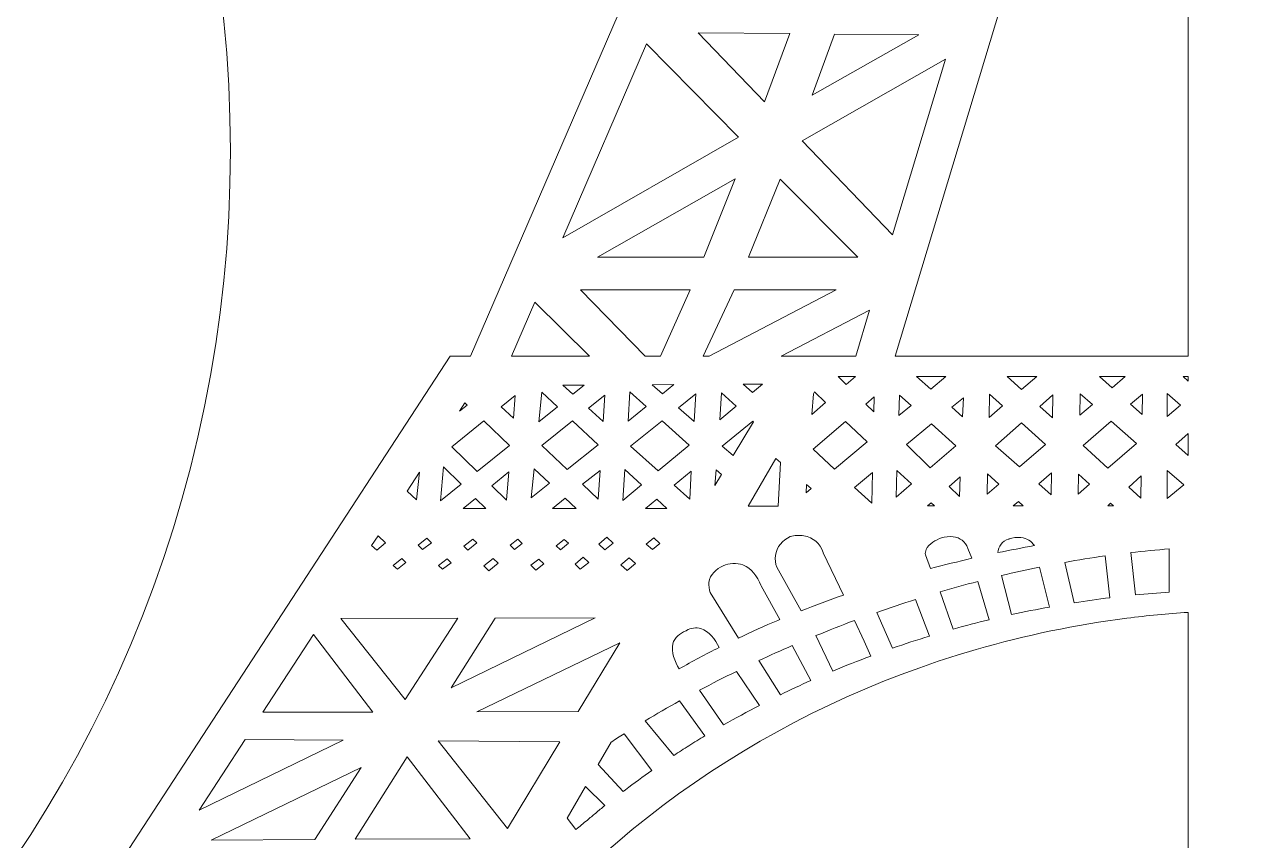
# Model space of a CAD drawing. Header units: millimetres. Extents: x -970 to 970, y -600 to 600.
# Drawn here: x 368.9 to 578.4, y -463.8 to -323.1 of the extents above; entities that cross this region are included whole.
import ezdxf

# ---------------------------------------------------------------- set-up
doc = ezdxf.new("R2010")
doc.units = ezdxf.units.MM
doc.header["$MEASUREMENT"] = 0
doc.layers.add('Camada 1', color=7, linetype='Continuous')

msp = doc.modelspace()

# ---------------------------------------------------------------- linework, layer by layer
at = {"layer": 'Camada 1', "color": 230, "lineweight": 9}
msp.add_open_spline([(-32.9113, -344.8749), (-32.9113, -465.6457), (64.9923, -563.5501), (185.7621, -563.5509), (185.7621, -563.5509), (306.5329, -563.5518), (404.4373, -465.6474), (404.4382, -344.8766), (404.4382, -344.8766), (404.4382, -224.1059), (306.5338, -126.2016), (185.763, -126.2016), (185.763, -126.2016), (64.9931, -126.2016), (-32.9113, -224.1051), (-32.9113, -344.8749)], degree=3, knots=[0, 0, 0, 0, 0.2, 0.2, 0.2, 0.2, 0.4, 0.4, 0.4, 0.4, 0.6, 0.6, 0.6, 0.6, 1, 1, 1, 1], dxfattribs=at)
at = {"layer": 'Camada 1', "color": 230, "lineweight": 20}
for points, knots in [([(516.1891, -212.3307), (516.1891, -212.3307), (505.761, -241.686), (505.761, -241.686), (505.761, -241.686), (505.761, -241.686), (445.8391, -380.3067), (445.8391, -380.3067), (445.8391, -380.3067), (445.8391, -380.3067), (442.335, -380.3067), (442.335, -380.3067), (442.335, -380.3067), (442.335, -380.3067), (352.7651, -517.5432), (352.7651, -517.5432), (352.7651, -517.5432), (352.7651, -517.5432), (352.7651, -535.2789), (352.7651, -535.2789), (352.7651, -535.2789), (352.7651, -535.2789), (355.9432, -535.2789), (355.9432, -535.2789), (355.9432, -535.2789), (355.9432, -535.2789), (355.9432, -543.5607), (355.9432, -543.5607), (355.9432, -543.5607), (355.9432, -543.5607), (352.7651, -543.5607), (352.7651, -543.5607), (352.7651, -543.5607), (352.7651, -543.5607), (352.7651, -550.4198), (352.7651, -550.4198), (352.7651, -550.4198), (352.7651, -550.4198), (372.9432, -550.4198), (372.9432, -550.4198), (372.9432, -550.4198), (372.9432, -550.4198), (372.9432, -547.2448), (372.9432, -547.2448), (372.9432, -547.2448), (372.9432, -547.2448), (412.9432, -547.2448), (412.9432, -547.2448), (412.9432, -547.2448), (412.9432, -547.2448), (412.9432, -550.4198), (412.9432, -550.4198), (412.9432, -550.4198), (412.9432, -550.4198), (745.0832, -550.4198), (745.0832, -550.4198), (745.0832, -550.4198), (745.0832, -550.4198), (745.0832, -547.2448), (745.0832, -547.2448), (745.0832, -547.2448), (745.0832, -547.2448), (785.0832, -547.2448), (785.0832, -547.2448), (785.0832, -547.2448), (785.0832, -547.2448), (785.0832, -550.4198), (785.0832, -550.4198), (785.0832, -550.4198), (785.0832, -550.4198), (805.2582, -550.4198), (805.2582, -550.4198), (805.2582, -550.4198), (805.2582, -550.4198), (805.2582, -543.5607), (805.2582, -543.5607), (805.2582, -543.5607), (805.2582, -543.5607), (802.0832, -543.5607), (802.0832, -543.5607), (802.0832, -543.5607), (802.0832, -543.5607), (802.0832, -535.2789), (802.0832, -535.2789), (802.0832, -535.2789), (802.0832, -535.2789), (805.2582, -535.2789), (805.2582, -535.2789), (805.2582, -535.2789), (805.2582, -535.2789), (805.2582, -517.5432), (805.2582, -517.5432), (805.2582, -517.5432), (805.2582, -517.5432), (715.6883, -380.3067), (715.6883, -380.3067), (715.6883, -380.3067), (715.6883, -380.3067), (712.1842, -380.3067), (712.1842, -380.3067), (712.1842, -380.3067), (712.1842, -380.3067), (652.2623, -241.686), (652.2623, -241.686), (652.2623, -241.686), (652.2623, -241.686), (642.0795, -212.3307), (642.0795, -212.3307), (642.0795, -212.3307), (642.0795, -177.452), (613.5, -149.1773), (579.1343, -149.1773), (579.1343, -149.1773), (544.7686, -149.1773), (517.6499, -175.8131), (516.0537, -209.2706), (516.0537, -209.2706), (516.0053, -210.2846), (516.1891, -211.3048), (516.1891, -212.3307)], [0, 0, 0, 0, 0.03225806, 0.03225806, 0.03225806, 0.03225806, 0.06451613, 0.06451613, 0.06451613, 0.06451613, 0.09677419, 0.09677419, 0.09677419, 0.09677419, 0.12903226, 0.12903226, 0.12903226, 0.12903226, 0.16129032, 0.16129032, 0.16129032, 0.16129032, 0.19354839, 0.19354839, 0.19354839, 0.19354839, 0.22580645, 0.22580645, 0.22580645, 0.22580645, 0.25806452, 0.25806452, 0.25806452, 0.25806452, 0.29032258, 0.29032258, 0.29032258, 0.29032258, 0.32258065, 0.32258065, 0.32258065, 0.32258065, 0.35483871, 0.35483871, 0.35483871, 0.35483871, 0.38709677, 0.38709677, 0.38709677, 0.38709677, 0.41935484, 0.41935484, 0.41935484, 0.41935484, 0.4516129, 0.4516129, 0.4516129, 0.4516129, 0.48387097, 0.48387097, 0.48387097, 0.48387097, 0.51612903, 0.51612903, 0.51612903, 0.51612903, 0.5483871, 0.5483871, 0.5483871, 0.5483871, 0.58064516, 0.58064516, 0.58064516, 0.58064516, 0.61290323, 0.61290323, 0.61290323, 0.61290323, 0.64516129, 0.64516129, 0.64516129, 0.64516129, 0.67741935, 0.67741935, 0.67741935, 0.67741935, 0.70967742, 0.70967742, 0.70967742, 0.70967742, 0.74193548, 0.74193548, 0.74193548, 0.74193548, 0.77419355, 0.77419355, 0.77419355, 0.77419355, 0.80645161, 0.80645161, 0.80645161, 0.80645161, 0.83870968, 0.83870968, 0.83870968, 0.83870968, 0.87096774, 0.87096774, 0.87096774, 0.87096774, 0.90322581, 0.90322581, 0.90322581, 0.90322581, 0.93548387, 0.93548387, 0.93548387, 0.93548387, 1, 1, 1, 1]), ([(549.1433, -280.8601), (549.1433, -280.8601), (569.6415, -280.8601), (569.6415, -280.8601), (569.6415, -280.8601), (569.6415, -280.8601), (569.6415, -380.3067), (569.6415, -380.3067), (569.6415, -380.3067), (569.6415, -380.3067), (519.0843, -380.3067), (519.0843, -380.3067), (519.0843, -380.3067), (519.0843, -380.3067), (549.1433, -280.8601), (549.1433, -280.8601)], [0, 0, 0, 0, 0.2, 0.2, 0.2, 0.2, 0.4, 0.4, 0.4, 0.4, 0.6, 0.6, 0.6, 0.6, 1, 1, 1, 1]), ([(485.1234, -324.5193), (485.1234, -324.5193), (500.9256, -324.6755), (500.9256, -324.6755), (500.9256, -324.6755), (500.9256, -324.6755), (496.5741, -336.4178), (496.5741, -336.4178), (496.5741, -336.4178), (496.5741, -336.4178), (485.1234, -324.5193), (485.1234, -324.5193)], [0, 0, 0, 0, 0.25, 0.25, 0.25, 0.25, 0.5, 0.5, 0.5, 0.5, 1, 1, 1, 1]), ([(476.1963, -326.4312), (476.1963, -326.4312), (492.0875, -342.5196), (492.0875, -342.5196), (492.0875, -342.5196), (492.0875, -342.5196), (461.7553, -359.8551), (461.7553, -359.8551), (461.7553, -359.8551), (461.7553, -359.8551), (476.1963, -326.4312), (476.1963, -326.4312)], [0, 0, 0, 0, 0.25, 0.25, 0.25, 0.25, 0.5, 0.5, 0.5, 0.5, 1, 1, 1, 1]), ([(508.6293, -324.7526), (508.6293, -324.7526), (523.1634, -324.8946), (523.1634, -324.8946), (523.1634, -324.8946), (523.1634, -324.8946), (504.7998, -335.3068), (504.7998, -335.3068), (504.7998, -335.3068), (504.7998, -335.3068), (508.6293, -324.7526), (508.6293, -324.7526)], [0, 0, 0, 0, 0.25, 0.25, 0.25, 0.25, 0.5, 0.5, 0.5, 0.5, 1, 1, 1, 1]), ([(503.049, -343.139), (503.049, -343.139), (527.7821, -329.0659), (527.7821, -329.0659), (527.7821, -329.0659), (527.7821, -329.0659), (518.6229, -359.3679), (518.6229, -359.3679), (518.6229, -359.3679), (518.6229, -359.3679), (503.049, -343.139), (503.049, -343.139)], [0, 0, 0, 0, 0.25, 0.25, 0.25, 0.25, 0.5, 0.5, 0.5, 0.5, 1, 1, 1, 1]), ([(491.4981, -349.7157), (491.4981, -349.7157), (486.0975, -363.2382), (486.0975, -363.2382), (486.0975, -363.2382), (486.0975, -363.2382), (467.732, -363.2382), (467.732, -363.2382), (467.732, -363.2382), (467.732, -363.2382), (491.4981, -349.7157), (491.4981, -349.7157)], [0, 0, 0, 0, 0.25, 0.25, 0.25, 0.25, 0.5, 0.5, 0.5, 0.5, 1, 1, 1, 1]), ([(499.2866, -349.7737), (499.2866, -349.7737), (512.6487, -363.2382), (512.6487, -363.2382), (512.6487, -363.2382), (512.6487, -363.2382), (493.7819, -363.2382), (493.7819, -363.2382), (493.7819, -363.2382), (493.7819, -363.2382), (499.2866, -349.7737), (499.2866, -349.7737)], [0, 0, 0, 0, 0.25, 0.25, 0.25, 0.25, 0.5, 0.5, 0.5, 0.5, 1, 1, 1, 1]), ([(464.8528, -368.8423), (464.8528, -368.8423), (483.7576, -368.8423), (483.7576, -368.8423), (483.7576, -368.8423), (483.7576, -368.8423), (478.6401, -380.3067), (478.6401, -380.3067), (478.6401, -380.3067), (478.6401, -380.3067), (475.9647, -380.3067), (475.9647, -380.3067), (475.9647, -380.3067), (475.9647, -380.3067), (464.8528, -368.8423), (464.8528, -368.8423)], [0, 0, 0, 0, 0.2, 0.2, 0.2, 0.2, 0.4, 0.4, 0.4, 0.4, 0.6, 0.6, 0.6, 0.6, 1, 1, 1, 1]), ([(491.3445, -368.8423), (491.3445, -368.8423), (508.9426, -368.8423), (508.9426, -368.8423), (508.9426, -368.8423), (508.9426, -368.8423), (487.0051, -380.3067), (487.0051, -380.3067), (487.0051, -380.3067), (487.0051, -380.3067), (485.9594, -380.3067), (485.9594, -380.3067), (485.9594, -380.3067), (485.9594, -380.3067), (491.3445, -368.8423), (491.3445, -368.8423)], [0, 0, 0, 0, 0.2, 0.2, 0.2, 0.2, 0.4, 0.4, 0.4, 0.4, 0.6, 0.6, 0.6, 0.6, 1, 1, 1, 1]), ([(456.9479, -370.9818), (456.9479, -370.9818), (466.4058, -380.3067), (466.4058, -380.3067), (466.4058, -380.3067), (466.4058, -380.3067), (452.919, -380.3067), (452.919, -380.3067), (452.919, -380.3067), (452.919, -380.3067), (456.9479, -370.9818), (456.9479, -370.9818)], [0, 0, 0, 0, 0.25, 0.25, 0.25, 0.25, 0.5, 0.5, 0.5, 0.5, 1, 1, 1, 1]), ([(514.6964, -372.3584), (514.6964, -372.3584), (512.2939, -380.3067), (512.2939, -380.3067), (512.2939, -380.3067), (512.2939, -380.3067), (499.4291, -380.3067), (499.4291, -380.3067), (499.4291, -380.3067), (499.4291, -380.3067), (514.6964, -372.3584), (514.6964, -372.3584)], [0, 0, 0, 0, 0.25, 0.25, 0.25, 0.25, 0.5, 0.5, 0.5, 0.5, 1, 1, 1, 1]), ([(461.7916, -385.2999), (461.7916, -385.2999), (465.4569, -385.2793), (465.4569, -385.2793), (465.4569, -385.2793), (465.4569, -385.2793), (463.5134, -386.8472), (463.5134, -386.8472), (463.5134, -386.8472), (463.5134, -386.8472), (461.7916, -385.2999), (461.7916, -385.2999)], [0, 0, 0, 0, 0.25, 0.25, 0.25, 0.25, 0.5, 0.5, 0.5, 0.5, 1, 1, 1, 1]), ([(477.1757, -385.2126), (477.1757, -385.2126), (480.9401, -385.192), (480.9401, -385.192), (480.9401, -385.192), (480.9401, -385.192), (478.9517, -386.7696), (478.9517, -386.7696), (478.9517, -386.7696), (478.9517, -386.7696), (477.1757, -385.2126), (477.1757, -385.2126)], [0, 0, 0, 0, 0.25, 0.25, 0.25, 0.25, 0.5, 0.5, 0.5, 0.5, 1, 1, 1, 1]), ([(492.8702, -385.125), (492.8702, -385.125), (496.2004, -385.1066), (496.2004, -385.1066), (496.2004, -385.1066), (496.2004, -385.1066), (494.4963, -386.5263), (494.4963, -386.5263), (494.4963, -386.5263), (494.4963, -386.5263), (492.8702, -385.125), (492.8702, -385.125)], [0, 0, 0, 0, 0.25, 0.25, 0.25, 0.25, 0.5, 0.5, 0.5, 0.5, 1, 1, 1, 1]), ([(509.2478, -383.7978), (509.2478, -383.7978), (512.238, -383.7978), (512.238, -383.7978), (512.238, -383.7978), (512.238, -383.7978), (510.6477, -385.181), (510.6477, -385.181), (510.6477, -385.181), (510.6477, -385.181), (509.2478, -383.7978), (509.2478, -383.7978)], [0, 0, 0, 0, 0.25, 0.25, 0.25, 0.25, 0.5, 0.5, 0.5, 0.5, 1, 1, 1, 1]), ([(522.8126, -383.7978), (522.8126, -383.7978), (527.8563, -383.7978), (527.8563, -383.7978), (527.8563, -383.7978), (527.8563, -383.7978), (525.2633, -385.9474), (525.2633, -385.9474), (525.2633, -385.9474), (525.2633, -385.9474), (522.8126, -383.7978), (522.8126, -383.7978)], [0, 0, 0, 0, 0.25, 0.25, 0.25, 0.25, 0.5, 0.5, 0.5, 0.5, 1, 1, 1, 1]), ([(538.4059, -383.7978), (538.4059, -383.7978), (543.5225, -383.7978), (543.5225, -383.7978), (543.5225, -383.7978), (543.5225, -383.7978), (540.8906, -386.053), (540.8906, -386.053), (540.8906, -386.053), (540.8906, -386.053), (538.4059, -383.7978), (538.4059, -383.7978)], [0, 0, 0, 0, 0.25, 0.25, 0.25, 0.25, 0.5, 0.5, 0.5, 0.5, 1, 1, 1, 1]), ([(554.3525, -383.7978), (554.3525, -383.7978), (558.7783, -383.7978), (558.7783, -383.7978), (558.7783, -383.7978), (558.7783, -383.7978), (556.5185, -385.7221), (556.5185, -385.7221), (556.5185, -385.7221), (556.5185, -385.7221), (554.3525, -383.7978), (554.3525, -383.7978)], [0, 0, 0, 0, 0.25, 0.25, 0.25, 0.25, 0.5, 0.5, 0.5, 0.5, 1, 1, 1, 1]), ([(569.6415, -383.7978), (569.6415, -383.7978), (569.6415, -384.5913), (569.6415, -384.5913), (569.6415, -384.5913), (569.6415, -384.5913), (568.777, -383.7978), (568.777, -383.7978), (568.777, -383.7978), (568.777, -383.7978), (569.6415, -383.7978), (569.6415, -383.7978)], [0, 0, 0, 0, 0.25, 0.25, 0.25, 0.25, 0.5, 0.5, 0.5, 0.5, 1, 1, 1, 1]), ([(453.5857, -387.0417), (453.5857, -387.0417), (453.2551, -390.9812), (453.2551, -390.9812), (453.2551, -390.9812), (453.2551, -390.9812), (451.1693, -388.9929), (451.1693, -388.9929), (451.1693, -388.9929), (451.1693, -388.9929), (453.5857, -387.0417), (453.5857, -387.0417)], [0, 0, 0, 0, 0.25, 0.25, 0.25, 0.25, 0.5, 0.5, 0.5, 0.5, 1, 1, 1, 1]), ([(458.1539, -386.4986), (458.1539, -386.4986), (460.8419, -388.9982), (460.8419, -388.9982), (460.8419, -388.9982), (460.8419, -388.9982), (457.6437, -391.5759), (457.6437, -391.5759), (457.6437, -391.5759), (457.6437, -391.5759), (458.1539, -386.4986), (458.1539, -386.4986)], [0, 0, 0, 0, 0.25, 0.25, 0.25, 0.25, 0.5, 0.5, 0.5, 0.5, 1, 1, 1, 1]), ([(469.0389, -386.9838), (469.0389, -386.9838), (468.7484, -391.5459), (468.7484, -391.5459), (468.7484, -391.5459), (468.7484, -391.5459), (466.1984, -389.2554), (466.1984, -389.2554), (466.1984, -389.2554), (466.1984, -389.2554), (469.0389, -386.9838), (469.0389, -386.9838)], [0, 0, 0, 0, 0.25, 0.25, 0.25, 0.25, 0.5, 0.5, 0.5, 0.5, 1, 1, 1, 1]), ([(473.3607, -386.4378), (473.3607, -386.4378), (476.1721, -388.9729), (476.1721, -388.9729), (476.1721, -388.9729), (476.1721, -388.9729), (473.0246, -391.469), (473.0246, -391.469), (473.0246, -391.469), (473.0246, -391.469), (473.3607, -386.4378), (473.3607, -386.4378)], [0, 0, 0, 0, 0.25, 0.25, 0.25, 0.25, 0.5, 0.5, 0.5, 0.5, 1, 1, 1, 1]), ([(484.7217, -386.7629), (484.7217, -386.7629), (484.4416, -391.5717), (484.4416, -391.5717), (484.4416, -391.5717), (484.4416, -391.5717), (481.7027, -389.1742), (481.7027, -389.1742), (481.7027, -389.1742), (481.7027, -389.1742), (484.7217, -386.7629), (484.7217, -386.7629)], [0, 0, 0, 0, 0.25, 0.25, 0.25, 0.25, 0.5, 0.5, 0.5, 0.5, 1, 1, 1, 1]), ([(489.1721, -386.612), (489.1721, -386.612), (491.6715, -388.8797), (491.6715, -388.8797), (491.6715, -388.8797), (491.6715, -388.8797), (488.8389, -391.2388), (488.8389, -391.2388), (488.8389, -391.2388), (488.8389, -391.2388), (489.1721, -386.612), (489.1721, -386.612)], [0, 0, 0, 0, 0.25, 0.25, 0.25, 0.25, 0.5, 0.5, 0.5, 0.5, 1, 1, 1, 1]), ([(505.1837, -386.4475), (505.1837, -386.4475), (507.0981, -388.2637), (507.0981, -388.2637), (507.0981, -388.2637), (507.0981, -388.2637), (504.7341, -390.3198), (504.7341, -390.3198), (504.7341, -390.3198), (504.7341, -390.3198), (504.9998, -386.7651), (504.9998, -386.7651), (504.9998, -386.7651), (504.9998, -386.7651), (505.1837, -386.4475), (505.1837, -386.4475)], [0, 0, 0, 0, 0.2, 0.2, 0.2, 0.2, 0.4, 0.4, 0.4, 0.4, 0.6, 0.6, 0.6, 0.6, 1, 1, 1, 1]), ([(515.4815, -387.3176), (515.4815, -387.3176), (515.4232, -389.8966), (515.4232, -389.8966), (515.4232, -389.8966), (515.4232, -389.8966), (514.0505, -388.5398), (514.0505, -388.5398), (514.0505, -388.5398), (514.0505, -388.5398), (515.4815, -387.3176), (515.4815, -387.3176)], [0, 0, 0, 0, 0.25, 0.25, 0.25, 0.25, 0.5, 0.5, 0.5, 0.5, 1, 1, 1, 1]), ([(519.8561, -387.0176), (519.8561, -387.0176), (521.8393, -388.7901), (521.8393, -388.7901), (521.8393, -388.7901), (521.8393, -388.7901), (519.7371, -390.5326), (519.7371, -390.5326), (519.7371, -390.5326), (519.7371, -390.5326), (519.8561, -387.0176), (519.8561, -387.0176)], [0, 0, 0, 0, 0.25, 0.25, 0.25, 0.25, 0.5, 0.5, 0.5, 0.5, 1, 1, 1, 1]), ([(530.8662, -387.4454), (530.8662, -387.4454), (530.7367, -390.7482), (530.7367, -390.7482), (530.7367, -390.7482), (530.7367, -390.7482), (528.857, -389.0978), (528.857, -389.0978), (528.857, -389.0978), (528.857, -389.0978), (530.8662, -387.4454), (530.8662, -387.4454)], [0, 0, 0, 0, 0.25, 0.25, 0.25, 0.25, 0.5, 0.5, 0.5, 0.5, 1, 1, 1, 1]), ([(535.3944, -386.8288), (535.3944, -386.8288), (537.6264, -388.8434), (537.6264, -388.8434), (537.6264, -388.8434), (537.6264, -388.8434), (535.2935, -390.8425), (535.2935, -390.8425), (535.2935, -390.8425), (535.2935, -390.8425), (535.3944, -386.8288), (535.3944, -386.8288)], [0, 0, 0, 0, 0.25, 0.25, 0.25, 0.25, 0.5, 0.5, 0.5, 0.5, 1, 1, 1, 1]), ([(546.2977, -386.9597), (546.2977, -386.9597), (546.2364, -390.903), (546.2364, -390.903), (546.2364, -390.903), (546.2364, -390.903), (544.0664, -388.932), (544.0664, -388.932), (544.0664, -388.932), (544.0664, -388.932), (546.2977, -386.9597), (546.2977, -386.9597)], [0, 0, 0, 0, 0.25, 0.25, 0.25, 0.25, 0.5, 0.5, 0.5, 0.5, 1, 1, 1, 1]), ([(551.017, -386.7548), (551.017, -386.7548), (553.1278, -388.6139), (553.1278, -388.6139), (553.1278, -388.6139), (553.1278, -388.6139), (550.9377, -390.4805), (550.9377, -390.4805), (550.9377, -390.4805), (550.9377, -390.4805), (551.017, -386.7548), (551.017, -386.7548)], [0, 0, 0, 0, 0.25, 0.25, 0.25, 0.25, 0.5, 0.5, 0.5, 0.5, 1, 1, 1, 1]), ([(561.7623, -386.8048), (561.7623, -386.8048), (561.7089, -390.3361), (561.7089, -390.3361), (561.7089, -390.3361), (561.7089, -390.3361), (559.7235, -388.5712), (559.7235, -388.5712), (559.7235, -388.5712), (559.7235, -388.5712), (561.7623, -386.8048), (561.7623, -386.8048)], [0, 0, 0, 0, 0.25, 0.25, 0.25, 0.25, 0.5, 0.5, 0.5, 0.5, 1, 1, 1, 1]), ([(566.0489, -386.7184), (566.0489, -386.7184), (568.3179, -388.7099), (568.3179, -388.7099), (568.3179, -388.7099), (568.3179, -388.7099), (566.0489, -390.688), (566.0489, -390.688), (566.0489, -390.688), (566.0489, -390.688), (566.0489, -386.7184), (566.0489, -386.7184)], [0, 0, 0, 0, 0.25, 0.25, 0.25, 0.25, 0.5, 0.5, 0.5, 0.5, 1, 1, 1, 1]), ([(444.8522, -388.3426), (444.8522, -388.3426), (445.2561, -388.7247), (445.2561, -388.7247), (445.2561, -388.7247), (445.2561, -388.7247), (443.9295, -389.7562), (443.9295, -389.7562), (443.9295, -389.7562), (443.9295, -389.7562), (444.8522, -388.3426), (444.8522, -388.3426)], [0, 0, 0, 0, 0.25, 0.25, 0.25, 0.25, 0.5, 0.5, 0.5, 0.5, 1, 1, 1, 1]), ([(448.1281, -391.4466), (448.1281, -391.4466), (452.5794, -395.6584), (452.5794, -395.6584), (452.5794, -395.6584), (452.5794, -395.6584), (446.9915, -400.1607), (446.9915, -400.1607), (446.9915, -400.1607), (446.9915, -400.1607), (442.6245, -395.8883), (442.6245, -395.8883), (442.6245, -395.8883), (442.6245, -395.8883), (448.1281, -391.4466), (448.1281, -391.4466)], [0, 0, 0, 0, 0.2, 0.2, 0.2, 0.2, 0.4, 0.4, 0.4, 0.4, 0.6, 0.6, 0.6, 0.6, 1, 1, 1, 1]), ([(463.4701, -391.4405), (463.4701, -391.4405), (467.8865, -395.5467), (467.8865, -395.5467), (467.8865, -395.5467), (467.8865, -395.5467), (462.5108, -399.8104), (462.5108, -399.8104), (462.5108, -399.8104), (462.5108, -399.8104), (458.1778, -395.678), (458.1778, -395.678), (458.1778, -395.678), (458.1778, -395.678), (463.4701, -391.4405), (463.4701, -391.4405)], [0, 0, 0, 0, 0.2, 0.2, 0.2, 0.2, 0.4, 0.4, 0.4, 0.4, 0.6, 0.6, 0.6, 0.6, 1, 1, 1, 1]), ([(478.8878, -391.4289), (478.8878, -391.4289), (483.5568, -395.6433), (483.5568, -395.6433), (483.5568, -395.6433), (483.5568, -395.6433), (478.2408, -400.0709), (478.2408, -400.0709), (478.2408, -400.0709), (478.2408, -400.0709), (473.4534, -395.772), (473.4534, -395.772), (473.4534, -395.772), (473.4534, -395.772), (478.8878, -391.4289), (478.8878, -391.4289)], [0, 0, 0, 0, 0.2, 0.2, 0.2, 0.2, 0.4, 0.4, 0.4, 0.4, 0.6, 0.6, 0.6, 0.6, 1, 1, 1, 1]), ([(494.5565, -391.4976), (494.5565, -391.4976), (494.6807, -391.6098), (494.6807, -391.6098), (494.6807, -391.6098), (494.6807, -391.6098), (491.1556, -397.4349), (491.1556, -397.4349), (491.1556, -397.4349), (491.1556, -397.4349), (489.2719, -395.7913), (489.2719, -395.7913), (489.2719, -395.7913), (489.2719, -395.7913), (494.5565, -391.4976), (494.5565, -391.4976)], [0, 0, 0, 0, 0.2, 0.2, 0.2, 0.2, 0.4, 0.4, 0.4, 0.4, 0.6, 0.6, 0.6, 0.6, 1, 1, 1, 1]), ([(504.9404, -396.3259), (504.9404, -396.3259), (510.5449, -391.5358), (510.5449, -391.5358), (510.5449, -391.5358), (510.5449, -391.5358), (514.2672, -395.0717), (514.2672, -395.0717), (514.2672, -395.0717), (514.2672, -395.0717), (508.6454, -399.7371), (508.6454, -399.7371), (508.6454, -399.7371), (508.6454, -399.7371), (504.9404, -396.3259), (504.9404, -396.3259)], [0, 0, 0, 0, 0.2, 0.2, 0.2, 0.2, 0.4, 0.4, 0.4, 0.4, 0.6, 0.6, 0.6, 0.6, 1, 1, 1, 1]), ([(551.5051, -395.6859), (551.5051, -395.6859), (556.3731, -391.4724), (556.3731, -391.4724), (556.3731, -391.4724), (556.3731, -391.4724), (560.7369, -395.3132), (560.7369, -395.3132), (560.7369, -395.3132), (560.7369, -395.3132), (555.8158, -399.5983), (555.8158, -399.5983), (555.8158, -399.5983), (555.8158, -399.5983), (551.5051, -395.6859), (551.5051, -395.6859)], [0, 0, 0, 0, 0.2, 0.2, 0.2, 0.2, 0.4, 0.4, 0.4, 0.4, 0.6, 0.6, 0.6, 0.6, 1, 1, 1, 1]), ([(525.3849, -391.9569), (525.3849, -391.9569), (529.5964, -395.7232), (529.5964, -395.7232), (529.5964, -395.7232), (529.5964, -395.7232), (525.1607, -399.5207), (525.1607, -399.5207), (525.1607, -399.5207), (525.1607, -399.5207), (521.0849, -395.4944), (521.0849, -395.4944), (521.0849, -395.4944), (521.0849, -395.4944), (525.3849, -391.9569), (525.3849, -391.9569)], [0, 0, 0, 0, 0.2, 0.2, 0.2, 0.2, 0.4, 0.4, 0.4, 0.4, 0.6, 0.6, 0.6, 0.6, 1, 1, 1, 1]), ([(540.8686, -391.7674), (540.8686, -391.7674), (545.0273, -395.5185), (545.0273, -395.5185), (545.0273, -395.5185), (545.0273, -395.5185), (540.5351, -399.3464), (540.5351, -399.3464), (540.5351, -399.3464), (540.5351, -399.3464), (536.4028, -395.7199), (536.4028, -395.7199), (536.4028, -395.7199), (536.4028, -395.7199), (540.8686, -391.7674), (540.8686, -391.7674)], [0, 0, 0, 0, 0.2, 0.2, 0.2, 0.2, 0.4, 0.4, 0.4, 0.4, 0.6, 0.6, 0.6, 0.6, 1, 1, 1, 1]), ([(569.6415, -393.6313), (569.6415, -393.6313), (569.6415, -397.3865), (569.6415, -397.3865), (569.6415, -397.3865), (569.6415, -397.3865), (567.5399, -395.5185), (567.5399, -395.5185), (567.5399, -395.5185), (567.5399, -395.5185), (569.6415, -393.6313), (569.6415, -393.6313)], [0, 0, 0, 0, 0.25, 0.25, 0.25, 0.25, 0.5, 0.5, 0.5, 0.5, 1, 1, 1, 1]), ([(499.3007, -398.6058), (499.3007, -398.6058), (498.8999, -406.1424), (498.8999, -406.1424), (498.8999, -406.1424), (498.8999, -406.1424), (493.7494, -406.1457), (493.7494, -406.1457), (493.7494, -406.1457), (493.7494, -406.1457), (498.512, -397.941), (498.512, -397.941), (498.512, -397.941), (498.512, -397.941), (499.3007, -398.6058), (499.3007, -398.6058)], [0, 0, 0, 0, 0.2, 0.2, 0.2, 0.2, 0.4, 0.4, 0.4, 0.4, 0.6, 0.6, 0.6, 0.6, 1, 1, 1, 1]), ([(441.1994, -399.3718), (441.1994, -399.3718), (444.2472, -402.3729), (444.2472, -402.3729), (444.2472, -402.3729), (444.2472, -402.3729), (440.7035, -405.2269), (440.7035, -405.2269), (440.7035, -405.2269), (440.7035, -405.2269), (441.1994, -399.3718), (441.1994, -399.3718)], [0, 0, 0, 0, 0.25, 0.25, 0.25, 0.25, 0.5, 0.5, 0.5, 0.5, 1, 1, 1, 1]), ([(456.8275, -399.6813), (456.8275, -399.6813), (459.4932, -402.203), (459.4932, -402.203), (459.4932, -402.203), (459.4932, -402.203), (456.323, -404.7176), (456.323, -404.7176), (456.323, -404.7176), (456.323, -404.7176), (456.8275, -399.6813), (456.8275, -399.6813)], [0, 0, 0, 0, 0.25, 0.25, 0.25, 0.25, 0.5, 0.5, 0.5, 0.5, 1, 1, 1, 1]), ([(468.2093, -399.9662), (468.2093, -399.9662), (467.8902, -404.9339), (467.8902, -404.9339), (467.8902, -404.9339), (467.8902, -404.9339), (465.1999, -402.3706), (465.1999, -402.3706), (465.1999, -402.3706), (465.1999, -402.3706), (468.2093, -399.9662), (468.2093, -399.9662)], [0, 0, 0, 0, 0.25, 0.25, 0.25, 0.25, 0.5, 0.5, 0.5, 0.5, 1, 1, 1, 1]), ([(472.4674, -399.8048), (472.4674, -399.8048), (475.349, -402.4811), (475.349, -402.4811), (475.349, -402.4811), (475.349, -402.4811), (472.1085, -405.1786), (472.1085, -405.1786), (472.1085, -405.1786), (472.1085, -405.1786), (472.4674, -399.8048), (472.4674, -399.8048)], [0, 0, 0, 0, 0.25, 0.25, 0.25, 0.25, 0.5, 0.5, 0.5, 0.5, 1, 1, 1, 1]), ([(488.2229, -399.8518), (488.2229, -399.8518), (489.1728, -400.7086), (489.1728, -400.7086), (489.1728, -400.7086), (489.1728, -400.7086), (488.0263, -402.6044), (488.0263, -402.6044), (488.0263, -402.6044), (488.0263, -402.6044), (488.2229, -399.8518), (488.2229, -399.8518)], [0, 0, 0, 0, 0.25, 0.25, 0.25, 0.25, 0.5, 0.5, 0.5, 0.5, 1, 1, 1, 1]), ([(519.42, -399.9662), (519.42, -399.9662), (521.8962, -402.3178), (521.8962, -402.3178), (521.8962, -402.3178), (521.8962, -402.3178), (519.2643, -404.5707), (519.2643, -404.5707), (519.2643, -404.5707), (519.2643, -404.5707), (519.42, -399.9662), (519.42, -399.9662)], [0, 0, 0, 0, 0.25, 0.25, 0.25, 0.25, 0.5, 0.5, 0.5, 0.5, 1, 1, 1, 1]), ([(566.0489, -399.9889), (566.0489, -399.9889), (568.8763, -402.4792), (568.8763, -402.4792), (568.8763, -402.4792), (568.8763, -402.4792), (566.0489, -404.8421), (566.0489, -404.8421), (566.0489, -404.8421), (566.0489, -404.8421), (566.0489, -399.9889), (566.0489, -399.9889)], [0, 0, 0, 0, 0.25, 0.25, 0.25, 0.25, 0.5, 0.5, 0.5, 0.5, 1, 1, 1, 1]), ([(437.0621, -400.2783), (437.0621, -400.2783), (436.562, -405.0749), (436.562, -405.0749), (436.562, -405.0749), (436.562, -405.0749), (434.9134, -403.5704), (434.9134, -403.5704), (434.9134, -403.5704), (434.9134, -403.5704), (437.0621, -400.2783), (437.0621, -400.2783)], [0, 0, 0, 0, 0.25, 0.25, 0.25, 0.25, 0.5, 0.5, 0.5, 0.5, 1, 1, 1, 1]), ([(449.505, -402.6182), (449.505, -402.6182), (452.481, -400.2371), (452.481, -400.2371), (452.481, -400.2371), (452.481, -400.2371), (452.071, -405.1264), (452.071, -405.1264), (452.071, -405.1264), (452.071, -405.1264), (449.505, -402.6182), (449.505, -402.6182)], [0, 0, 0, 0, 0.25, 0.25, 0.25, 0.25, 0.5, 0.5, 0.5, 0.5, 1, 1, 1, 1]), ([(483.9442, -400.1192), (483.9442, -400.1192), (483.6638, -404.9414), (483.6638, -404.9414), (483.6638, -404.9414), (483.6638, -404.9414), (480.9785, -402.5302), (480.9785, -402.5302), (480.9785, -402.5302), (480.9785, -402.5302), (483.9442, -400.1192), (483.9442, -400.1192)], [0, 0, 0, 0, 0.25, 0.25, 0.25, 0.25, 0.5, 0.5, 0.5, 0.5, 1, 1, 1, 1]), ([(515.1841, -400.3514), (515.1841, -400.3514), (515.0621, -405.644), (515.0621, -405.644), (515.0621, -405.644), (515.0621, -405.644), (512.0822, -402.9025), (512.0822, -402.9025), (512.0822, -402.9025), (512.0822, -402.9025), (515.1841, -400.3514), (515.1841, -400.3514)], [0, 0, 0, 0, 0.25, 0.25, 0.25, 0.25, 0.5, 0.5, 0.5, 0.5, 1, 1, 1, 1]), ([(530.3281, -401.1021), (530.3281, -401.1021), (530.1945, -404.4973), (530.1945, -404.4973), (530.1945, -404.4973), (530.1945, -404.4973), (528.4454, -402.7681), (528.4454, -402.7681), (528.4454, -402.7681), (528.4454, -402.7681), (530.3281, -401.1021), (530.3281, -401.1021)], [0, 0, 0, 0, 0.25, 0.25, 0.25, 0.25, 0.5, 0.5, 0.5, 0.5, 1, 1, 1, 1]), ([(535.0472, -400.5893), (535.0472, -400.5893), (537.0127, -402.3448), (537.0127, -402.3448), (537.0127, -402.3448), (537.0127, -402.3448), (534.9587, -404.0984), (534.9587, -404.0984), (534.9587, -404.0984), (534.9587, -404.0984), (535.0472, -400.5893), (535.0472, -400.5893)], [0, 0, 0, 0, 0.25, 0.25, 0.25, 0.25, 0.5, 0.5, 0.5, 0.5, 1, 1, 1, 1]), ([(546.0926, -400.3719), (546.0926, -400.3719), (546.0349, -404.1704), (546.0349, -404.1704), (546.0349, -404.1704), (546.0349, -404.1704), (543.8843, -402.2817), (543.8843, -402.2817), (543.8843, -402.2817), (543.8843, -402.2817), (546.0926, -400.3719), (546.0926, -400.3719)], [0, 0, 0, 0, 0.25, 0.25, 0.25, 0.25, 0.5, 0.5, 0.5, 0.5, 1, 1, 1, 1]), ([(550.721, -400.6513), (550.721, -400.6513), (552.6287, -402.3724), (552.6287, -402.3724), (552.6287, -402.3724), (552.6287, -402.3724), (550.6477, -404.0957), (550.6477, -404.0957), (550.6477, -404.0957), (550.6477, -404.0957), (550.721, -400.6513), (550.721, -400.6513)], [0, 0, 0, 0, 0.25, 0.25, 0.25, 0.25, 0.5, 0.5, 0.5, 0.5, 1, 1, 1, 1]), ([(561.548, -400.9064), (561.548, -400.9064), (561.4889, -404.746), (561.4889, -404.746), (561.4889, -404.746), (561.4889, -404.746), (559.3922, -402.8435), (559.3922, -402.8435), (559.3922, -402.8435), (559.3922, -402.8435), (561.548, -400.9064), (561.548, -400.9064)], [0, 0, 0, 0, 0.25, 0.25, 0.25, 0.25, 0.5, 0.5, 0.5, 0.5, 1, 1, 1, 1]), ([(503.8334, -402.4332), (503.8334, -402.4332), (504.6087, -403.0873), (504.6087, -403.0873), (504.6087, -403.0873), (504.6087, -403.0873), (503.7308, -403.8153), (503.7308, -403.8153), (503.7308, -403.8153), (503.7308, -403.8153), (503.8334, -402.4332), (503.8334, -402.4332)], [0, 0, 0, 0, 0.25, 0.25, 0.25, 0.25, 0.5, 0.5, 0.5, 0.5, 1, 1, 1, 1]), ([(446.7398, -404.8286), (446.7398, -404.8286), (448.4872, -406.5503), (448.4872, -406.5503), (448.4872, -406.5503), (448.4872, -406.5503), (444.5842, -406.5549), (444.5842, -406.5549), (444.5842, -406.5549), (444.5842, -406.5549), (446.7398, -404.8286), (446.7398, -404.8286)], [0, 0, 0, 0, 0.25, 0.25, 0.25, 0.25, 0.5, 0.5, 0.5, 0.5, 1, 1, 1, 1]), ([(462.2021, -404.768), (462.2021, -404.768), (464.0685, -406.5348), (464.0685, -406.5348), (464.0685, -406.5348), (464.0685, -406.5348), (459.9853, -406.5394), (459.9853, -406.5394), (459.9853, -406.5394), (459.9853, -406.5394), (462.2021, -404.768), (462.2021, -404.768)], [0, 0, 0, 0, 0.25, 0.25, 0.25, 0.25, 0.5, 0.5, 0.5, 0.5, 1, 1, 1, 1]), ([(478.0024, -404.9462), (478.0024, -404.9462), (479.6933, -406.5186), (479.6933, -406.5186), (479.6933, -406.5186), (479.6933, -406.5186), (476.0646, -406.5209), (476.0646, -406.5209), (476.0646, -406.5209), (476.0646, -406.5209), (478.0024, -404.9462), (478.0024, -404.9462)], [0, 0, 0, 0, 0.25, 0.25, 0.25, 0.25, 0.5, 0.5, 0.5, 0.5, 1, 1, 1, 1]), ([(525.302, -405.5543), (525.302, -405.5543), (525.8889, -406.1109), (525.8889, -406.1109), (525.8889, -406.1109), (525.8889, -406.1109), (524.6714, -406.113), (524.6714, -406.113), (524.6714, -406.113), (524.6714, -406.113), (525.302, -405.5543), (525.302, -405.5543)], [0, 0, 0, 0, 0.25, 0.25, 0.25, 0.25, 0.5, 0.5, 0.5, 0.5, 1, 1, 1, 1]), ([(540.3594, -405.3375), (540.3594, -405.3375), (541.2059, -406.0936), (541.2059, -406.0936), (541.2059, -406.0936), (541.2059, -406.0936), (539.4838, -406.095), (539.4838, -406.095), (539.4838, -406.095), (539.4838, -406.095), (540.3594, -405.3375), (540.3594, -405.3375)], [0, 0, 0, 0, 0.25, 0.25, 0.25, 0.25, 0.5, 0.5, 0.5, 0.5, 1, 1, 1, 1]), ([(556.2648, -405.6528), (556.2648, -405.6528), (556.7376, -406.079), (556.7376, -406.079), (556.7376, -406.079), (556.7376, -406.079), (555.7893, -406.0797), (555.7893, -406.0797), (555.7893, -406.0797), (555.7893, -406.0797), (556.2648, -405.6528), (556.2648, -405.6528)], [0, 0, 0, 0, 0.25, 0.25, 0.25, 0.25, 0.5, 0.5, 0.5, 0.5, 1, 1, 1, 1]), ([(429.9144, -411.2297), (429.9144, -411.2297), (431.2138, -412.4905), (431.2138, -412.4905), (431.2138, -412.4905), (431.2138, -412.4905), (429.6707, -413.7238), (429.6707, -413.7238), (429.6707, -413.7238), (429.6707, -413.7238), (428.8024, -412.9335), (428.8024, -412.9335), (428.8024, -412.9335), (428.8024, -412.9335), (429.9144, -411.2297), (429.9144, -411.2297)], [0, 0, 0, 0, 0.2, 0.2, 0.2, 0.2, 0.4, 0.4, 0.4, 0.4, 0.6, 0.6, 0.6, 0.6, 1, 1, 1, 1]), ([(436.8153, -412.8753), (436.8153, -412.8753), (438.3254, -411.6522), (438.3254, -411.6522), (438.3254, -411.6522), (438.3254, -411.6522), (439.1125, -412.4468), (439.1125, -412.4468), (439.1125, -412.4468), (439.1125, -412.4468), (437.5834, -413.628), (437.5834, -413.628), (437.5834, -413.628), (437.5834, -413.628), (436.8153, -412.8753), (436.8153, -412.8753)], [0, 0, 0, 0, 0.2, 0.2, 0.2, 0.2, 0.4, 0.4, 0.4, 0.4, 0.6, 0.6, 0.6, 0.6, 1, 1, 1, 1]), ([(446.2626, -411.8139), (446.2626, -411.8139), (446.9659, -412.4831), (446.9659, -412.4831), (446.9659, -412.4831), (446.9659, -412.4831), (445.3746, -413.7058), (445.3746, -413.7058), (445.3746, -413.7058), (445.3746, -413.7058), (444.6781, -413.0296), (444.6781, -413.0296), (444.6781, -413.0296), (444.6781, -413.0296), (446.2626, -411.8139), (446.2626, -411.8139)], [0, 0, 0, 0, 0.2, 0.2, 0.2, 0.2, 0.4, 0.4, 0.4, 0.4, 0.6, 0.6, 0.6, 0.6, 1, 1, 1, 1]), ([(454.03, -411.8427), (454.03, -411.8427), (454.7841, -412.5617), (454.7841, -412.5617), (454.7841, -412.5617), (454.7841, -412.5617), (453.4671, -413.6402), (453.4671, -413.6402), (453.4671, -413.6402), (453.4671, -413.6402), (452.6891, -412.8858), (452.6891, -412.8858), (452.6891, -412.8858), (452.6891, -412.8858), (454.03, -411.8427), (454.03, -411.8427)], [0, 0, 0, 0, 0.2, 0.2, 0.2, 0.2, 0.4, 0.4, 0.4, 0.4, 0.6, 0.6, 0.6, 0.6, 1, 1, 1, 1]), ([(462.0283, -411.8825), (462.0283, -411.8825), (462.7407, -412.5484), (462.7407, -412.5484), (462.7407, -412.5484), (462.7407, -412.5484), (461.3569, -413.6986), (461.3569, -413.6986), (461.3569, -413.6986), (461.3569, -413.6986), (460.6042, -412.9755), (460.6042, -412.9755), (460.6042, -412.9755), (460.6042, -412.9755), (462.0283, -411.8825), (462.0283, -411.8825)], [0, 0, 0, 0, 0.2, 0.2, 0.2, 0.2, 0.4, 0.4, 0.4, 0.4, 0.6, 0.6, 0.6, 0.6, 1, 1, 1, 1]), ([(469.3724, -411.5091), (469.3724, -411.5091), (470.4801, -412.5223), (470.4801, -412.5223), (470.4801, -412.5223), (470.4801, -412.5223), (469.0293, -413.6592), (469.0293, -413.6592), (469.0293, -413.6592), (469.0293, -413.6592), (467.9816, -412.6754), (467.9816, -412.6754), (467.9816, -412.6754), (467.9816, -412.6754), (469.3724, -411.5091), (469.3724, -411.5091)], [0, 0, 0, 0, 0.2, 0.2, 0.2, 0.2, 0.4, 0.4, 0.4, 0.4, 0.6, 0.6, 0.6, 0.6, 1, 1, 1, 1]), ([(477.45, -411.5852), (477.45, -411.5852), (478.5036, -412.5645), (478.5036, -412.5645), (478.5036, -412.5645), (478.5036, -412.5645), (477.2233, -413.6263), (477.2233, -413.6263), (477.2233, -413.6263), (477.2233, -413.6263), (476.1315, -412.6689), (476.1315, -412.6689), (476.1315, -412.6689), (476.1315, -412.6689), (477.45, -411.5852), (477.45, -411.5852)], [0, 0, 0, 0, 0.2, 0.2, 0.2, 0.2, 0.4, 0.4, 0.4, 0.4, 0.6, 0.6, 0.6, 0.6, 1, 1, 1, 1]), ([(498.4556, -414.6667), (498.6418, -413.1044), (499.6707, -412.0651), (501.0086, -411.3746), (501.0086, -411.3746), (501.7424, -411.178), (502.5938, -411.1306), (503.3346, -411.2485), (503.3346, -411.2485), (505.0075, -411.5142), (506.0717, -412.5697), (506.6886, -414.133), (506.6886, -414.133), (506.6886, -414.133), (506.7132, -414.1895), (506.7132, -414.1895), (506.7132, -414.1895), (506.7132, -414.1895), (510.1937, -421.4779), (510.1937, -421.4779), (510.1937, -421.4779), (507.7395, -422.333), (505.2975, -423.229), (502.8792, -424.1825), (502.8792, -424.1825), (502.8792, -424.1825), (498.6642, -416.6488), (498.6642, -416.6488), (498.6642, -416.6488), (498.4495, -416.0646), (498.384, -415.267), (498.4556, -414.6667)], [0, 0, 0, 0, 0.11111111, 0.11111111, 0.11111111, 0.11111111, 0.22222222, 0.22222222, 0.22222222, 0.22222222, 0.33333333, 0.33333333, 0.33333333, 0.33333333, 0.44444444, 0.44444444, 0.44444444, 0.44444444, 0.55555556, 0.55555556, 0.55555556, 0.55555556, 0.66666667, 0.66666667, 0.66666667, 0.66666667, 0.77777778, 0.77777778, 0.77777778, 0.77777778, 1, 1, 1, 1]), ([(524.451, -413.6219), (524.8901, -412.6344), (526.1623, -411.9628), (527.107, -411.5822), (527.107, -411.5822), (527.6997, -411.4066), (528.4794, -411.3505), (529.0806, -411.421), (529.0806, -411.421), (530.3391, -411.569), (531.1825, -412.2298), (531.64, -413.4315), (531.64, -413.4315), (531.64, -413.4315), (532.3413, -415.1334), (532.3413, -415.1334), (532.3413, -415.1334), (529.9504, -415.6823), (527.5705, -416.2758), (525.1993, -416.9043), (525.1993, -416.9043), (525.1993, -416.9043), (524.3383, -414.5567), (524.3383, -414.5567), (524.3383, -414.5567), (524.2517, -414.2771), (524.3381, -413.8758), (524.451, -413.6219)], [0, 0, 0, 0, 0.125, 0.125, 0.125, 0.125, 0.25, 0.25, 0.25, 0.25, 0.375, 0.375, 0.375, 0.375, 0.5, 0.5, 0.5, 0.5, 0.625, 0.625, 0.625, 0.625, 0.75, 0.75, 0.75, 0.75, 1, 1, 1, 1]), ([(540.7884, -411.5637), (541.8228, -411.6831), (542.5798, -412.1833), (543.1277, -412.9451), (543.1277, -412.9451), (541.0194, -413.3199), (538.9161, -413.7228), (536.8192, -414.1578), (536.8192, -414.1578), (536.963, -413.0762), (537.5199, -412.1363), (538.7056, -411.8091), (538.7056, -411.8091), (538.7056, -411.8091), (538.7685, -411.789), (538.7685, -411.789), (538.7685, -411.789), (539.3716, -411.5718), (540.1584, -411.491), (540.7884, -411.5637)], [0, 0, 0, 0, 0.16666667, 0.16666667, 0.16666667, 0.16666667, 0.33333333, 0.33333333, 0.33333333, 0.33333333, 0.5, 0.5, 0.5, 0.5, 0.66666667, 0.66666667, 0.66666667, 0.66666667, 1, 1, 1, 1]), ([(555.3026, -414.7146), (555.3026, -414.7146), (556.1281, -421.9301), (556.1281, -421.9301), (556.1281, -421.9301), (554.0785, -422.1821), (552.0325, -422.4658), (549.9917, -422.7834), (549.9917, -422.7834), (549.9917, -422.7834), (548.3588, -415.8286), (548.3588, -415.8286), (548.3588, -415.8286), (550.6664, -415.4147), (552.9814, -415.0424), (555.3026, -414.7146)], [0, 0, 0, 0, 0.2, 0.2, 0.2, 0.2, 0.4, 0.4, 0.4, 0.4, 0.6, 0.6, 0.6, 0.6, 1, 1, 1, 1]), ([(566.3909, -413.5128), (566.3909, -413.5128), (566.3909, -420.9568), (566.3909, -420.9568), (566.3909, -420.9568), (564.4375, -421.096), (562.4861, -421.2599), (560.5376, -421.4551), (560.5376, -421.4551), (560.5376, -421.4551), (559.752, -414.1537), (559.752, -414.1537), (559.752, -414.1537), (561.9606, -413.8973), (564.1742, -413.684), (566.3909, -413.5128)], [0, 0, 0, 0, 0.2, 0.2, 0.2, 0.2, 0.4, 0.4, 0.4, 0.4, 0.6, 0.6, 0.6, 0.6, 1, 1, 1, 1]), ([(433.9832, -415.1736), (433.9832, -415.1736), (434.6941, -415.8635), (434.6941, -415.8635), (434.6941, -415.8635), (434.6941, -415.8635), (433.2422, -416.9891), (433.2422, -416.9891), (433.2422, -416.9891), (433.2422, -416.9891), (432.5381, -416.3459), (432.5381, -416.3459), (432.5381, -416.3459), (432.5381, -416.3459), (433.9832, -415.1736), (433.9832, -415.1736)], [0, 0, 0, 0, 0.2, 0.2, 0.2, 0.2, 0.4, 0.4, 0.4, 0.4, 0.6, 0.6, 0.6, 0.6, 1, 1, 1, 1]), ([(441.8427, -415.2029), (441.8427, -415.2029), (442.5267, -415.8934), (442.5267, -415.8934), (442.5267, -415.8934), (442.5267, -415.8934), (441.0505, -417.029), (441.0505, -417.029), (441.0505, -417.029), (441.0505, -417.029), (440.3523, -416.3439), (440.3523, -416.3439), (440.3523, -416.3439), (440.3523, -416.3439), (441.8427, -415.2029), (441.8427, -415.2029)], [0, 0, 0, 0, 0.2, 0.2, 0.2, 0.2, 0.4, 0.4, 0.4, 0.4, 0.6, 0.6, 0.6, 0.6, 1, 1, 1, 1]), ([(449.7706, -415.1546), (449.7706, -415.1546), (450.6218, -415.9676), (450.6218, -415.9676), (450.6218, -415.9676), (450.6218, -415.9676), (449.0392, -417.2636), (449.0392, -417.2636), (449.0392, -417.2636), (449.0392, -417.2636), (448.1602, -416.4098), (448.1602, -416.4098), (448.1602, -416.4098), (448.1602, -416.4098), (449.7706, -415.1546), (449.7706, -415.1546)], [0, 0, 0, 0, 0.2, 0.2, 0.2, 0.2, 0.4, 0.4, 0.4, 0.4, 0.6, 0.6, 0.6, 0.6, 1, 1, 1, 1]), ([(457.6209, -415.2677), (457.6209, -415.2677), (458.4812, -416.0882), (458.4812, -416.0882), (458.4812, -416.0882), (458.4812, -416.0882), (457.1423, -417.2016), (457.1423, -417.2016), (457.1423, -417.2016), (457.1423, -417.2016), (456.2395, -416.3255), (456.2395, -416.3255), (456.2395, -416.3255), (456.2395, -416.3255), (457.6209, -415.2677), (457.6209, -415.2677)], [0, 0, 0, 0, 0.2, 0.2, 0.2, 0.2, 0.4, 0.4, 0.4, 0.4, 0.6, 0.6, 0.6, 0.6, 1, 1, 1, 1]), ([(465.2929, -414.9338), (465.2929, -414.9338), (466.2577, -415.8367), (466.2577, -415.8367), (466.2577, -415.8367), (466.2577, -415.8367), (464.788, -416.9899), (464.788, -416.9899), (464.788, -416.9899), (464.788, -416.9899), (463.88, -416.1197), (463.88, -416.1197), (463.88, -416.1197), (463.88, -416.1197), (465.2929, -414.9338), (465.2929, -414.9338)], [0, 0, 0, 0, 0.2, 0.2, 0.2, 0.2, 0.4, 0.4, 0.4, 0.4, 0.6, 0.6, 0.6, 0.6, 1, 1, 1, 1]), ([(473.2426, -415.0437), (473.2426, -415.0437), (474.3242, -416.0303), (474.3242, -416.0303), (474.3242, -416.0303), (474.3242, -416.0303), (472.8518, -417.2548), (472.8518, -417.2548), (472.8518, -417.2548), (472.8518, -417.2548), (471.7776, -416.2444), (471.7776, -416.2444), (471.7776, -416.2444), (471.7776, -416.2444), (473.2426, -415.0437), (473.2426, -415.0437)], [0, 0, 0, 0, 0.2, 0.2, 0.2, 0.2, 0.4, 0.4, 0.4, 0.4, 0.6, 0.6, 0.6, 0.6, 1, 1, 1, 1]), ([(492.8251, -416.2659), (494.3602, -416.8389), (495.3213, -418.3099), (495.937, -419.7674), (495.937, -419.7674), (495.937, -419.7674), (495.9776, -419.851), (495.9776, -419.851), (495.9776, -419.851), (495.9776, -419.851), (499.2045, -425.6855), (499.2045, -425.6855), (499.2045, -425.6855), (499.2045, -425.6855), (498.8458, -425.8352), (498.8458, -425.8352), (498.8458, -425.8352), (496.5687, -426.7986), (494.3133, -427.8121), (492.0806, -428.8761), (492.0806, -428.8761), (492.0806, -428.8761), (487.2097, -421.0032), (487.2097, -421.0032), (487.2097, -421.0032), (486.9971, -420.5213), (486.9227, -419.8154), (486.9838, -419.3086), (486.9838, -419.3086), (487.1532, -417.9001), (488.2376, -416.9977), (489.4323, -416.4149), (489.4323, -416.4149), (490.4125, -415.9485), (491.817, -415.8896), (492.8251, -416.2659)], [0, 0, 0, 0, 0.1, 0.1, 0.1, 0.1, 0.2, 0.2, 0.2, 0.2, 0.3, 0.3, 0.3, 0.3, 0.4, 0.4, 0.4, 0.4, 0.5, 0.5, 0.5, 0.5, 0.6, 0.6, 0.6, 0.6, 0.7, 0.7, 0.7, 0.7, 0.8, 0.8, 0.8, 0.8, 1, 1, 1, 1]), ([(543.9764, -416.6665), (543.9764, -416.6665), (545.7463, -423.5301), (545.7463, -423.5301), (545.7463, -423.5301), (543.5551, -423.9287), (541.3715, -424.3692), (539.1957, -424.8465), (539.1957, -424.8465), (539.1957, -424.8465), (537.466, -418.0991), (537.466, -418.0991), (537.466, -418.0991), (539.6277, -417.5842), (541.7989, -417.1092), (543.9764, -416.6665)], [0, 0, 0, 0, 0.2, 0.2, 0.2, 0.2, 0.4, 0.4, 0.4, 0.4, 0.6, 0.6, 0.6, 0.6, 1, 1, 1, 1]), ([(526.8614, -420.9186), (529.0146, -420.2869), (531.1783, -419.6912), (533.3503, -419.1288), (533.3503, -419.1288), (533.3503, -419.1288), (535.3141, -425.7246), (535.3141, -425.7246), (535.3141, -425.7246), (533.2446, -426.2223), (531.182, -426.7508), (529.1316, -427.324), (529.1316, -427.324), (529.1316, -427.324), (526.8614, -420.9186), (526.8614, -420.9186)], [0, 0, 0, 0, 0.2, 0.2, 0.2, 0.2, 0.4, 0.4, 0.4, 0.4, 0.6, 0.6, 0.6, 0.6, 1, 1, 1, 1]), ([(522.6133, -422.2258), (522.6133, -422.2258), (525.0018, -428.5559), (525.0018, -428.5559), (525.0018, -428.5559), (522.8743, -429.2073), (520.7556, -429.8895), (518.653, -430.6177), (518.653, -430.6177), (518.653, -430.6177), (515.9177, -424.4687), (515.9177, -424.4687), (515.9177, -424.4687), (518.1382, -423.6869), (520.3704, -422.9391), (522.6133, -422.2258)], [0, 0, 0, 0, 0.2, 0.2, 0.2, 0.2, 0.4, 0.4, 0.4, 0.4, 0.6, 0.6, 0.6, 0.6, 1, 1, 1, 1]), ([(445.6691, -491.2572), (467.7192, -461.8581), (497.9979, -440.9931), (533.0642, -430.8625), (533.0642, -430.8625), (541.5783, -428.4028), (550.3041, -426.5862), (559.0904, -425.4627), (559.0904, -425.4627), (562.5776, -425.0169), (566.1094, -424.6698), (569.6415, -424.4612), (569.6415, -424.4612), (569.6415, -424.4612), (569.6415, -517.5431), (569.6415, -517.5431), (569.6415, -517.5431), (569.6415, -517.5431), (428.9956, -517.5432), (428.9956, -517.5432), (428.9956, -517.5432), (428.9956, -517.5432), (430.3, -515.4565), (430.3, -515.4565), (430.3, -515.4565), (430.3, -515.4565), (440.814, -497.3451), (440.814, -497.3451), (440.814, -497.3451), (440.814, -497.3451), (445.6691, -491.2572), (445.6691, -491.2572)], [0, 0, 0, 0, 0.11111111, 0.11111111, 0.11111111, 0.11111111, 0.22222222, 0.22222222, 0.22222222, 0.22222222, 0.33333333, 0.33333333, 0.33333333, 0.33333333, 0.44444444, 0.44444444, 0.44444444, 0.44444444, 0.55555556, 0.55555556, 0.55555556, 0.55555556, 0.66666667, 0.66666667, 0.66666667, 0.66666667, 0.77777778, 0.77777778, 0.77777778, 0.77777778, 1, 1, 1, 1]), ([(443.6525, -425.4474), (443.6525, -425.4474), (434.5973, -439.4827), (434.5973, -439.4827), (434.5973, -439.4827), (434.5973, -439.4827), (423.4777, -425.4837), (423.4777, -425.4837), (423.4777, -425.4837), (423.4777, -425.4837), (443.6525, -425.4474), (443.6525, -425.4474)], [0, 0, 0, 0, 0.25, 0.25, 0.25, 0.25, 0.5, 0.5, 0.5, 0.5, 1, 1, 1, 1]), ([(450.1254, -425.4326), (450.1254, -425.4326), (467.345, -425.3968), (467.345, -425.3968), (467.345, -425.3968), (467.345, -425.3968), (442.4998, -437.4575), (442.4998, -437.4575), (442.4998, -437.4575), (442.4998, -437.4575), (450.1254, -425.4326), (450.1254, -425.4326)], [0, 0, 0, 0, 0.25, 0.25, 0.25, 0.25, 0.5, 0.5, 0.5, 0.5, 1, 1, 1, 1]), ([(485.5694, -427.2435), (487.01, -427.6584), (488.06, -429.126), (488.7649, -430.4904), (488.7649, -430.4904), (486.4278, -431.667), (484.1185, -432.9009), (481.8449, -434.198), (481.8449, -434.198), (481.0772, -432.9892), (480.4185, -431.2128), (480.754, -429.9002), (480.754, -429.9002), (481.0409, -428.7779), (481.984, -428.1002), (482.986, -427.6529), (482.986, -427.6529), (483.0382, -427.6295), (483.0827, -427.6046), (483.127, -427.5736), (483.127, -427.5736), (483.7993, -427.1385), (484.8135, -427.0258), (485.5694, -427.2435)], [0, 0, 0, 0, 0.14285714, 0.14285714, 0.14285714, 0.14285714, 0.28571429, 0.28571429, 0.28571429, 0.28571429, 0.42857143, 0.42857143, 0.42857143, 0.42857143, 0.57142857, 0.57142857, 0.57142857, 0.57142857, 0.71428571, 0.71428571, 0.71428571, 0.71428571, 1, 1, 1, 1]), ([(505.4293, -428.4668), (507.6327, -427.5596), (509.8507, -426.6883), (512.0825, -425.8538), (512.0825, -425.8538), (512.0825, -425.8538), (513.7551, -429.4264), (513.7551, -429.4264), (513.7551, -429.4264), (513.7551, -429.4264), (514.8853, -431.9952), (514.8853, -431.9952), (514.8853, -431.9952), (512.6886, -432.8132), (510.5029, -433.6651), (508.3401, -434.5709), (508.3401, -434.5709), (508.3401, -434.5709), (505.4293, -428.4668), (505.4293, -428.4668)], [0, 0, 0, 0, 0.16666667, 0.16666667, 0.16666667, 0.16666667, 0.33333333, 0.33333333, 0.33333333, 0.33333333, 0.5, 0.5, 0.5, 0.5, 0.66666667, 0.66666667, 0.66666667, 0.66666667, 1, 1, 1, 1]), ([(418.7798, -428.29), (418.7798, -428.29), (429.0263, -441.6433), (429.0263, -441.6433), (429.0263, -441.6433), (429.0263, -441.6433), (410.0394, -441.6817), (410.0394, -441.6817), (410.0394, -441.6817), (410.0394, -441.6817), (418.7798, -428.29), (418.7798, -428.29)], [0, 0, 0, 0, 0.25, 0.25, 0.25, 0.25, 0.5, 0.5, 0.5, 0.5, 1, 1, 1, 1]), ([(446.9505, -441.6054), (446.9505, -441.6054), (471.6305, -429.6857), (471.6305, -429.6857), (471.6305, -429.6857), (471.6305, -429.6857), (464.4398, -441.5655), (464.4398, -441.5655), (464.4398, -441.5655), (464.4398, -441.5655), (446.9505, -441.6054), (446.9505, -441.6054)], [0, 0, 0, 0, 0.25, 0.25, 0.25, 0.25, 0.5, 0.5, 0.5, 0.5, 1, 1, 1, 1]), ([(495.5815, -432.7783), (497.4985, -431.8835), (499.4264, -431.015), (501.356, -430.1771), (501.356, -430.1771), (501.356, -430.1771), (504.5553, -436.1883), (504.5553, -436.1883), (504.5553, -436.1883), (502.7939, -436.9809), (501.0503, -437.8112), (499.3153, -438.6609), (499.3153, -438.6609), (499.3153, -438.6609), (495.5815, -432.7783), (495.5815, -432.7783)], [0, 0, 0, 0, 0.2, 0.2, 0.2, 0.2, 0.4, 0.4, 0.4, 0.4, 0.6, 0.6, 0.6, 0.6, 1, 1, 1, 1]), ([(485.3692, -437.8686), (487.472, -436.7558), (489.5921, -435.6767), (491.7271, -434.6289), (491.7271, -434.6289), (491.7271, -434.6289), (495.6832, -440.5116), (495.6832, -440.5116), (495.6832, -440.5116), (493.6016, -441.5875), (491.5347, -442.697), (489.5003, -443.8611), (489.5003, -443.8611), (489.5003, -443.8611), (485.3692, -437.8686), (485.3692, -437.8686)], [0, 0, 0, 0, 0.2, 0.2, 0.2, 0.2, 0.4, 0.4, 0.4, 0.4, 0.6, 0.6, 0.6, 0.6, 1, 1, 1, 1]), ([(481.9209, -439.7322), (481.9209, -439.7322), (486.2973, -445.7316), (486.2973, -445.7316), (486.2973, -445.7316), (485.3678, -446.2925), (484.4424, -446.861), (483.5245, -447.4412), (483.5245, -447.4412), (482.6537, -447.9915), (481.7918, -448.5562), (480.9325, -449.1248), (480.9325, -449.1248), (480.9325, -449.1248), (475.9754, -443.1516), (475.9754, -443.1516), (475.9754, -443.1516), (477.9364, -441.9758), (479.9207, -440.8383), (481.9209, -439.7322)], [0, 0, 0, 0, 0.16666667, 0.16666667, 0.16666667, 0.16666667, 0.33333333, 0.33333333, 0.33333333, 0.33333333, 0.5, 0.5, 0.5, 0.5, 0.66666667, 0.66666667, 0.66666667, 0.66666667, 1, 1, 1, 1]), ([(472.3319, -445.3926), (472.3319, -445.3926), (477.1162, -451.7256), (477.1162, -451.7256), (477.1162, -451.7256), (475.5867, -452.8029), (474.0784, -453.9098), (472.5827, -455.035), (472.5827, -455.035), (472.5827, -455.035), (472.1885, -455.3255), (472.1885, -455.3255), (472.1885, -455.3255), (472.1885, -455.3255), (467.8965, -450.6842), (467.8965, -450.6842), (467.8965, -450.6842), (467.8965, -450.6842), (470.144, -446.8161), (470.144, -446.8161), (470.144, -446.8161), (470.864, -446.33), (471.5973, -445.858), (472.3319, -445.3926)], [0, 0, 0, 0, 0.14285714, 0.14285714, 0.14285714, 0.14285714, 0.28571429, 0.28571429, 0.28571429, 0.28571429, 0.42857143, 0.42857143, 0.42857143, 0.42857143, 0.57142857, 0.57142857, 0.57142857, 0.57142857, 0.71428571, 0.71428571, 0.71428571, 0.71428571, 1, 1, 1, 1]), ([(406.9855, -446.3608), (406.9855, -446.3608), (423.8906, -446.4883), (423.8906, -446.4883), (423.8906, -446.4883), (423.8906, -446.4883), (399.0244, -458.5585), (399.0244, -458.5585), (399.0244, -458.5585), (399.0244, -458.5585), (406.9855, -446.3608), (406.9855, -446.3608)], [0, 0, 0, 0, 0.25, 0.25, 0.25, 0.25, 0.5, 0.5, 0.5, 0.5, 1, 1, 1, 1]), ([(440.26, -446.6131), (440.26, -446.6131), (461.2902, -446.7725), (461.2902, -446.7725), (461.2902, -446.7725), (461.2902, -446.7725), (452.2499, -461.7098), (452.2499, -461.7098), (452.2499, -461.7098), (452.2499, -461.7098), (440.26, -446.6131), (440.26, -446.6131)], [0, 0, 0, 0, 0.25, 0.25, 0.25, 0.25, 0.5, 0.5, 0.5, 0.5, 1, 1, 1, 1]), ([(434.9486, -449.3631), (434.9486, -449.3631), (445.781, -463.4775), (445.781, -463.4775), (445.781, -463.4775), (445.781, -463.4775), (425.9298, -463.5825), (425.9298, -463.5825), (425.9298, -463.5825), (425.9298, -463.5825), (434.9486, -449.3631), (434.9486, -449.3631)], [0, 0, 0, 0, 0.25, 0.25, 0.25, 0.25, 0.5, 0.5, 0.5, 0.5, 1, 1, 1, 1]), ([(427.0219, -451.2269), (427.0219, -451.2269), (419.0249, -463.6235), (419.0249, -463.6235), (419.0249, -463.6235), (419.0249, -463.6235), (401.1412, -463.7221), (401.1412, -463.7221), (401.1412, -463.7221), (401.1412, -463.7221), (427.0219, -451.2269), (427.0219, -451.2269)], [0, 0, 0, 0, 0.25, 0.25, 0.25, 0.25, 0.5, 0.5, 0.5, 0.5, 1, 1, 1, 1]), ([(465.7081, -454.4574), (465.7081, -454.4574), (469.0186, -457.7508), (469.0186, -457.7508), (469.0186, -457.7508), (468.4928, -458.1885), (467.9769, -458.6381), (467.4468, -459.071), (467.4468, -459.071), (466.945, -459.481), (466.4478, -459.8966), (465.9529, -460.3147), (465.9529, -460.3147), (465.3257, -460.8445), (464.679, -461.3494), (464.0486, -461.875), (464.0486, -461.875), (464.0486, -461.875), (462.5139, -459.9565), (462.5139, -459.9565), (462.5139, -459.9565), (462.5139, -459.9565), (465.7081, -454.4574), (465.7081, -454.4574)], [0, 0, 0, 0, 0.14285714, 0.14285714, 0.14285714, 0.14285714, 0.28571429, 0.28571429, 0.28571429, 0.28571429, 0.42857143, 0.42857143, 0.42857143, 0.42857143, 0.57142857, 0.57142857, 0.57142857, 0.57142857, 0.71428571, 0.71428571, 0.71428571, 0.71428571, 1, 1, 1, 1])]:
    msp.add_open_spline(points, degree=3, knots=knots, dxfattribs=at)

doc.saveas('drawing.dxf')
